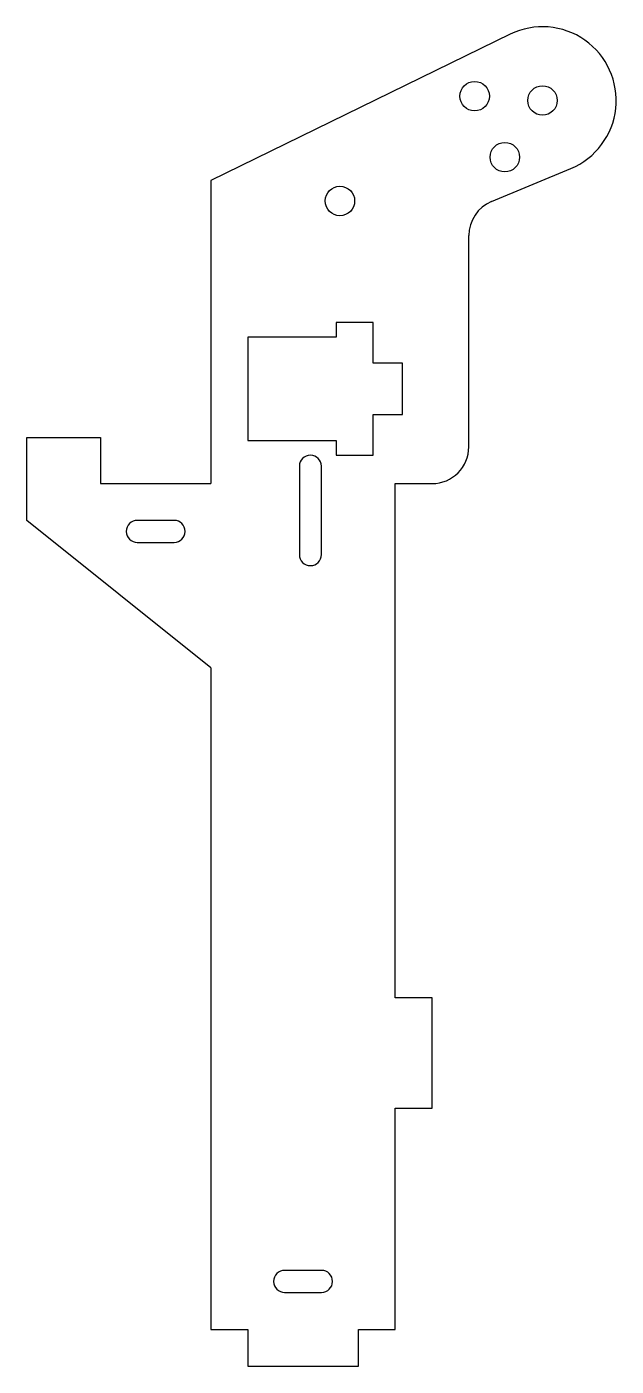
# Model space of a CAD drawing. Header units: millimetres. Extents: x -50 to 30, y -5 to 177.
import ezdxf

# ---------------------------------------------------------------- set-up
doc = ezdxf.new("R2010")
doc.units = ezdxf.units.MM

msp = doc.modelspace()

# ---------------------------------------------------------------- linework, layer by layer
at = {"color": 7, "linetype": 'Continuous', "lineweight": 25}
for p, q in [((15.61, 175.77), (-25, 155.91)), ((13.08, 153.07), (23.85, 157.56)), ((-25, 155.91), (-25, 114.79)), ((10, 119.79), (10, 148.45)), ((-8, 136.65), (-8, 134.65)), ((-3, 136.65), (-8, 136.65)), ((-3, 131.15), (-3, 136.65)), ((-8, 134.65), (-20, 134.65)), ((-20, 134.65), (-20, 120.65)), ((1, 131.15), (-3, 131.15)), ((1, 124.15), (1, 131.15)), ((-3, 124.15), (1, 124.15)), ((-3, 118.65), (-3, 124.15)), ((-50, 121.06), (-40, 121.06)), ((-50, 109.79), (-50, 121.06)), ((-40, 121.06), (-40, 114.79)), ((-20, 120.65), (-8, 120.65)), ((-8, 120.65), (-8, 118.65)), ((-8, 118.65), (-3, 118.65)), ((-13, 117.15), (-13, 105.15)), ((-10, 105.15), (-10, 117.15)), ((-40, 114.79), (-25, 114.79)), ((0, 45), (0, 114.79)), ((0, 114.79), (5, 114.79)), ((-25, 89.79), (-50, 109.79)), ((-30, 109.79), (-35, 109.79)), ((-35, 106.79), (-30, 106.79)), ((-25, 89.79), (-25, 0)), ((5, 45), (0, 45)), ((5, 30), (5, 45)), ((0, 0), (0, 30)), ((0, 30), (5, 30)), ((-10, 8), (-15, 8)), ((-15, 5), (-10, 5)), ((-25, 0), (-20, 0)), ((-20, 0), (-20, -5)), ((-5, -5), (-5, 0)), ((-5, 0), (0, 0)), ((-20, -5), (-5, -5))]:
    msp.add_line(p, q, dxfattribs=at)
for centre in [(10.78, 167.37), (20, 166.79), (14.88, 159.09), (-7.5, 153.15)]:
    msp.add_circle(centre, 2, dxfattribs=at)
for centre, radius, start, end in [((20, 166.79), 10, 292.6199, 116.0645), ((15, 148.45), 5, 112.6199, 180), ((-11.5, 117.15), 1.5, 0, 180), ((5, 119.79), 5, 270, 0), ((-35, 108.29), 1.5, 90, 270), ((-30, 108.29), 1.5, 270, 90), ((-11.5, 105.15), 1.5, 180, 0), ((-15, 6.5), 1.5, 90, 270), ((-10, 6.5), 1.5, 270, 90)]:
    msp.add_arc(centre, radius, start, end, dxfattribs=at)

doc.saveas('drawing.dxf')
